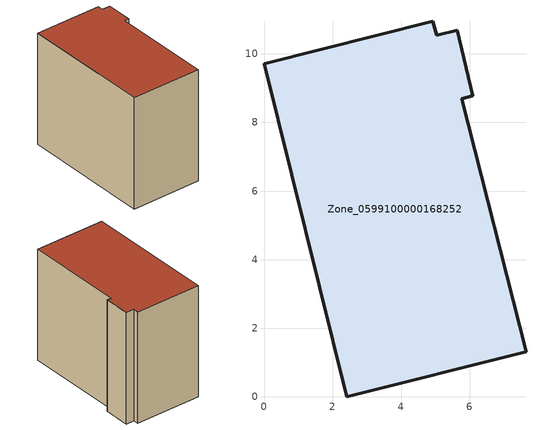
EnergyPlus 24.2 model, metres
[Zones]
Zone_0599100000168252
 floor ground (C_G): 0,9.71 4.93,10.95 5.04,10.54 5.65,10.69 6.1,8.78 5.78,8.7 7.65,1.31 2.42,0 z0
 wall outside (C_F): 2.42,0 7.65,1.31 5.78,8.7 6.1,8.78 5.65,10.69 5.04,10.54 4.93,10.95 0,9.71 2.42,0 z0:8.61
 roof outside (C_R): 4.93,10.95 0,9.71 2.42,0 7.65,1.31 5.78,8.7 6.1,8.78 5.65,10.69 5.04,10.54 z8.61
[BUILDING]
Pand.0599100000168252: North Axis=0; Terrain=City; Loads Convergence Tolerance Value=0.04; Temperature Convergence Tolerance Value=0.4; Solar Distribution=FullExterior; Maximum Number of Warmup Days=25; Minimum Number of Warmup Days=1
[Site:Location]
Rotterdam.The.Hague.AP_ZH_NLD Design_Conditions: Latitude=51.96; Longitude=4.45; Time Zone=1; Elevation=-4.5
[SITE:GROUNDTEMPERATURE:BUILDINGSURFACE]
18, 18, 18, 18, 18, 18, 18, 18, 18, 18, 18, 18
[MATERIAL] Thermal Absorptance=0.9; Solar Absorptance=0.7; Visible Absorptance=0.7
Name | Roughness | Thickness | Conductivity | Density | Specific Heat
G.TI.1975-1991 | MediumSmooth | 0.15 | 0.288461 | 540 | 1210
F.TI.1975-1991 | Rough | 0.3 | 0.230769 | 1920 | 840
R.TI.1975-1991 | MediumRough | 0.2 | 0.153846 | 1500 | 1000
[CONSTRUCTION]
C_G: G.TI.1975-1991
C_F: F.TI.1975-1991
C_R: R.TI.1975-1991
[ZONE]
Zone_0599100000168252: Type=1; Multiplier=1; Ceiling Height=Autocalculate; Volume=Autocalculate; Floor Area=autocalculate; Part of Total Floor Area=Yes
[ZONEINFILTRATION:DESIGNFLOWRATE]
Infil_Zone_0599100000168252: Zone or ZoneList or Space or SpaceList=Zone_0599100000168252; Schedule=AlwaysOn; Design Flow Rate Calculation Method=Flow/Area; Flow Rate per Floor Area=0.003; Constant Term Coefficient=1; Temperature Term Coefficient=0; Velocity Term Coefficient=0; Velocity Squared Term Coefficient=0
[HVACTEMPLATE:ZONE:IDEALLOADSAIRSYSTEM]
Zone_0599100000168252: Maximum Heating Supply Air Temperature=50; Minimum Cooling Supply Air Temperature=13; Maximum Heating Supply Air Humidity Ratio=0.0156; Minimum Cooling Supply Air Humidity Ratio=0.0077; Heating Limit=NoLimit; Cooling Limit=NoLimit; Dehumidification Control Type=ConstantSensibleHeatRatio; Cooling Sensible Heat Ratio=0.7; Dehumidification Setpoint=60; Humidification Control Type=None; Humidification Setpoint=30; Outdoor Air Method=None; Outdoor Air Flow Rate per Person=0.00944; Outdoor Air Flow Rate per Zone Floor Area=0; Outdoor Air Flow Rate per Zone=0; Demand Controlled Ventilation Type=None; Outdoor Air Economizer Type=NoEconomizer; Heat Recovery Type=None; Sensible Heat Recovery Effectiveness=0.7; Latent Heat Recovery Effectiveness=0.65
[ZONECONTROL:THERMOSTAT]
ThermostatControl_Zone_0599100000168252: Zone or ZoneList=Zone_0599100000168252; Control Type Schedule=DualSetpointControlType; Control 1=Thermostat_Zone_0599100000168252; Temperature Difference Between Cutout And Setpoint=0
[THERMOSTATSETPOINT:DUALSETPOINT]
Thermostat_Zone_0599100000168252: Heating Setpoint Temperature Schedule=HeatingSetpoint_Zone_0599100000168252; Cooling Setpoint Temperature Schedule=CoolingSetpoint_Zone_0599100000168252
[SCHEDULE:COMPACT]
HeatingSetpoint_Zone_0599100000168252: Through: 12/31, For: AllDays, Until: 24:00, 21
CoolingSetpoint_Zone_0599100000168252: Through: 12/31, For: AllDays, Until: 24:00, 24
DualSetpointControlType: Through: 12/31, For: AllDays, Until: 24:00, 4
AlwaysOn: Through: 12/31, For: AllDays, Until: 24:00, 1
